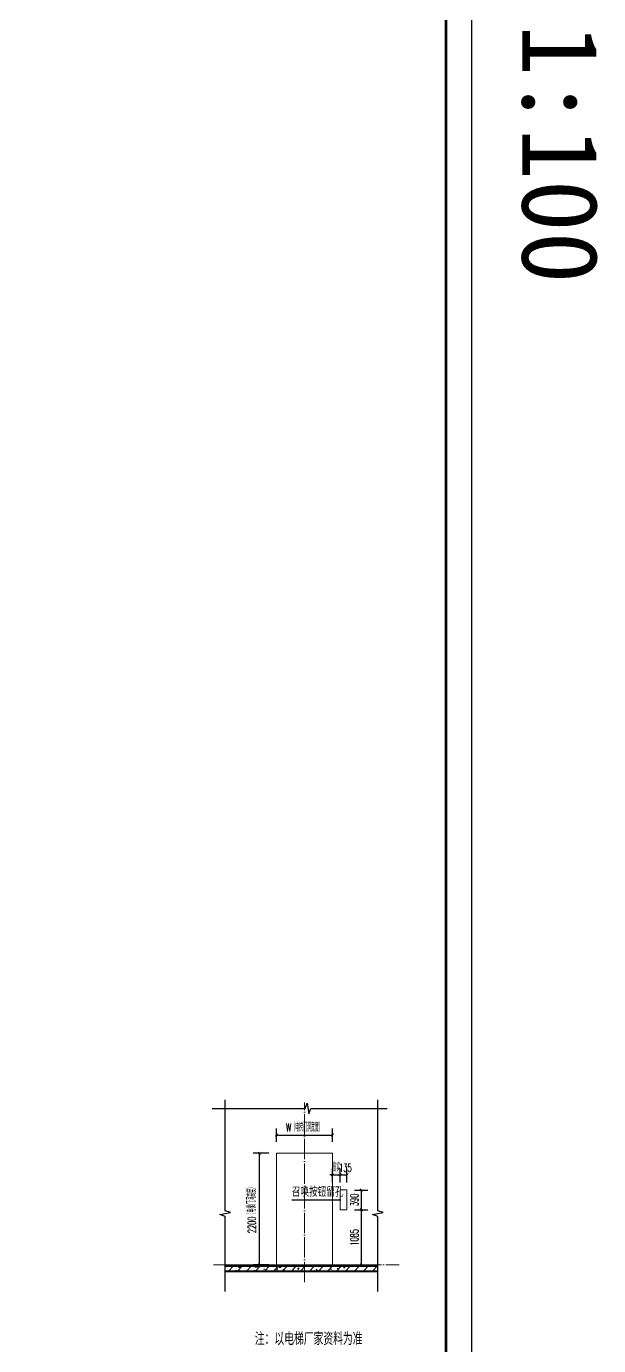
# Model space of a CAD drawing. Extents: x -518115 to 1124316, y -209821 to 1628073.
# Drawn here: x 968385 to 979630, y -99287 to -73330 of the extents above; entities that cross this region are included whole.
import ezdxf

# ---------------------------------------------------------------- set-up
doc = ezdxf.new("R2010")
doc.units = 0
doc.header["$LTSCALE"] = 1000
doc.header["$MEASUREMENT"] = 0
doc.linetypes.add('DOTE', pattern=[2.42, 2, -0.2, 0.02, -0.2])
for name, color, linetype in [('DIM_SYMB', 3, 'Continuous'), ('PUB_DIM', 3, 'Continuous'), ('PUB_TEXT', 4, 'Continuous'), ('图框', 140, 'Continuous'), ('细部尺寸', 31, 'Continuous')]:
    doc.layers.add(name, color=color, linetype=linetype)
for name, color, linetype, lineweight in [('DOTE', 19, 'DOTE', 9), ('PUB_HATCH', 8, 'Continuous', 9), ('WALL', 9, 'Continuous', 40), ('WINDOW', 144, 'Continuous', 15)]:
    doc.layers.add(name, color=color, linetype=linetype, lineweight=lineweight)
doc.layers.add('yichutu', color=7, linetype='Continuous', true_color=0xffffff, plot=False)
doc.styles.add('_HZTXT', font='txt.shx', dxfattribs={"width": 0.8, "bigfont": 'hztxt.shx'})
doc.styles.add('_TCH_DIM_T3', font='SIMPLEX.shx', dxfattribs={"width": 0.494118, "bigfont": 'GBCBIG.shx'})
doc.styles.add('_TCH_LABEL', font='')
doc.styles.get("Standard").update_dxf_attribs({"font": 'gbenor.shx', "bigfont": 'gbcbig.shx'})
doc.styles.get('_TCH_LABEL').set_extended_font_data('SimHei')
doc.dimstyles.new('_TCH_ARCH&&50', dxfattribs={"dimtxt": 157.5, "dimasz": 50, "dimexe": 125, "dimexo": 150, "dimgap": 58.75, "dimtad": 1, "dimdec": 0, "dimzin": 0, "dimdsep": 46, "dimtxsty": '_TCH_DIM_T3', "dimblk": 'ARCHTICK', "dimcen": 0.09, "dimclrt": 7, "dimazin": 0, "dimtfac": 1, "dimtdec": 0, "dimtix": 1, "dimtmove": 2, "dimatfit": 3, "dimldrblk": 'ARCHTICK', "dimfxl": 1, "dimtolj": 1, "dimtzin": 0, "dimarcsym": 0})

# ---------------------------------------------------------------- blocks, each defined once
blk = doc.blocks.new('A$C549D2611')
at = {"layer": '图框'}
blk.add_lwpolyline([(0, 0), (42050, 0), (42050, -29700), (0, -29700)], close=True, dxfattribs=at)
blk.add_lwpolyline([(0, 0), (42050, 0), (42050, -29700), (0, -29700)], close=True, dxfattribs=at)
at = {"layer": '图框', "const_width": 50}
blk.add_lwpolyline([(41550, -29200), (41550, -500), (1250, -500), (1250, -29200)], close=True, dxfattribs=at)
blk = doc.blocks.new('yct-841-594-84100-59399.9999999999-100-1000.0')
at = {"layer": 'yichutu', "color": 7, "true_color": 0xffffff}
blk.add_lwpolyline([(0, 0), (0, 59400), (84100, 59400), (84100, 0)], close=True, dxfattribs=at)
at = {"layer": 'yichutu', "color": 7, "true_color": 0xffffff, "style": '_TCH_LABEL'}
blk.add_text('A1 1:100', height=3000, dxfattribs=at).set_placement((0, 61400))
blk = doc.blocks.new('_ArchTick')
at = {"color": 0, "linetype": 'ByBlock', "const_width": 0.4}
blk.add_lwpolyline([(-0.5, -0.5), (0.5, 0.5)], dxfattribs=at)
blk = doc.blocks.new('*D191')
at = {"layer": 'Defpoints', "color": 0, "transparency": 16777216}
for p in [(973, 2287), (838, 1987), (973, 1987)]:
    blk.add_point(p, dxfattribs=at)
at = {"layer": 'PUB_DIM', "color": 0, "lineweight": -2, "transparency": 16777216}
for p, q in [((838, 2137), (838, 2412)), ((973, 2137), (973, 2412)), ((838, 2287), (973, 2287))]:
    blk.add_line(p, q, dxfattribs=at)
at = {"layer": 'PUB_DIM', "color": 0, "lineweight": -2, "transparency": 16777216, "xscale": 50, "yscale": 50, "zscale": 50, "rotation": 180}
blk.add_blockref('_ArchTick', (838, 2287), dxfattribs=at)
at = {"layer": 'PUB_DIM', "color": 0, "lineweight": -2, "transparency": 16777216, "xscale": 50, "yscale": 50, "zscale": 50}
blk.add_blockref('_ArchTick', (973, 2287), dxfattribs=at)
at = {"layer": 'PUB_DIM', "color": 7, "transparency": 16777216, "insert": (942, 2425), "char_height": 157.5, "attachment_point": 5, "style": '_TCH_DIM_T3'}
blk.add_mtext('\\A1;135', dxfattribs=at)
blk = doc.blocks.new('*D192')
at = {"layer": 'Defpoints', "color": 0, "transparency": 16777216}
for p in [(838, 2287), (688, 1987), (838, 1987)]:
    blk.add_point(p, dxfattribs=at)
at = {"layer": 'PUB_DIM', "color": 0, "lineweight": -2, "transparency": 16777216}
for p, q in [((688, 2137), (688, 2412)), ((838, 2137), (838, 2412)), ((688, 2287), (638, 2287)), ((688, 2287), (838, 2287)), ((838, 2287), (888, 2287))]:
    blk.add_line(p, q, dxfattribs=at)
at = {"layer": 'PUB_DIM', "color": 0, "lineweight": -2, "transparency": 16777216, "xscale": 50, "yscale": 50, "zscale": 50}
blk.add_blockref('_ArchTick', (688, 2287), dxfattribs=at)
at = {"layer": 'PUB_DIM', "color": 0, "lineweight": -2, "transparency": 16777216, "xscale": 50, "yscale": 50, "zscale": 50, "rotation": 180}
blk.add_blockref('_ArchTick', (838, 2287), dxfattribs=at)
at = {"layer": 'PUB_DIM', "color": 7, "transparency": 16777216, "insert": (763, 2430), "char_height": 157.5, "attachment_point": 5, "style": '_TCH_DIM_T3'}
blk.add_mtext('\\A1;按实', dxfattribs=at)
blk = doc.blocks.new('*D193')
at = {"layer": 'Defpoints', "color": 0, "transparency": 16777216}
for p in [(-748, 2712), (-412, 2712), (-412, 512)]:
    blk.add_point(p, dxfattribs=at)
at = {"layer": 'PUB_DIM', "color": 0, "lineweight": -2, "transparency": 16777216}
for p, q in [((-562, 2712), (-873, 2712)), ((-748, 512), (-748, 2712)), ((-562, 512), (-873, 512))]:
    blk.add_line(p, q, dxfattribs=at)
at = {"layer": 'PUB_DIM', "color": 0, "lineweight": -2, "transparency": 16777216, "xscale": 50, "yscale": 50, "zscale": 50}
for p, rotation in [((-748, 2712), 90), ((-748, 512), 270)]:
    blk.add_blockref('_ArchTick', p, dxfattribs=dict(at, rotation=rotation))
at = {"layer": 'PUB_DIM', "color": 7, "transparency": 16777216, "insert": (-893, 1612), "char_height": 157.5, "attachment_point": 5, "rotation": 90, "style": '_TCH_DIM_T3'}
blk.add_mtext('\\A1;2200（电梯门洞高度）', dxfattribs=at)
blk = doc.blocks.new('*D194')
at = {"layer": 'Defpoints', "color": 0, "transparency": 16777216}
for p in [(973, 1597), (1256, 1597), (973, 512)]:
    blk.add_point(p, dxfattribs=at)
at = {"layer": 'PUB_DIM', "color": 0, "lineweight": -2, "transparency": 16777216}
for p, q in [((1123, 1597), (1381, 1597)), ((1256, 512), (1256, 1597)), ((1123, 512), (1381, 512))]:
    blk.add_line(p, q, dxfattribs=at)
at = {"layer": 'PUB_DIM', "color": 0, "lineweight": -2, "transparency": 16777216, "xscale": 50, "yscale": 50, "zscale": 50}
for p, rotation in [((1256, 1597), 90), ((1256, 512), 270)]:
    blk.add_blockref('_ArchTick', p, dxfattribs=dict(at, rotation=rotation))
at = {"layer": 'PUB_DIM', "color": 7, "transparency": 16777216, "insert": (1118, 1055), "char_height": 157.5, "attachment_point": 5, "rotation": 90, "style": '_TCH_DIM_T3'}
blk.add_mtext('\\A1;1085', dxfattribs=at)
blk = doc.blocks.new('*D195')
at = {"layer": 'Defpoints', "color": 0, "transparency": 16777216}
for p in [(973, 1987), (1256, 1987), (973, 1597)]:
    blk.add_point(p, dxfattribs=at)
at = {"layer": 'PUB_DIM', "color": 0, "lineweight": -2, "transparency": 16777216}
for p, q in [((1123, 1987), (1381, 1987)), ((1256, 1597), (1256, 1987)), ((1123, 1597), (1381, 1597))]:
    blk.add_line(p, q, dxfattribs=at)
at = {"layer": 'PUB_DIM', "color": 0, "lineweight": -2, "transparency": 16777216, "xscale": 50, "yscale": 50, "zscale": 50}
for p, rotation in [((1256, 1987), 90), ((1256, 1597), 270)]:
    blk.add_blockref('_ArchTick', p, dxfattribs=dict(at, rotation=rotation))
at = {"layer": 'PUB_DIM', "color": 7, "transparency": 16777216, "insert": (1118, 1792), "char_height": 157.5, "attachment_point": 5, "rotation": 90, "style": '_TCH_DIM_T3'}
blk.add_mtext('\\A1;390', dxfattribs=at)
blk = doc.blocks.new('*D196')
at = {"layer": 'Defpoints', "color": 0, "transparency": 16777216}
for p in [(688, 3069), (-412, 2787), (688, 2787)]:
    blk.add_point(p, dxfattribs=at)
at = {"layer": 'PUB_DIM', "color": 0, "lineweight": -2, "transparency": 16777216}
for p, q in [((-412, 2937), (-412, 3194)), ((688, 2937), (688, 3194)), ((-412, 3069), (688, 3069))]:
    blk.add_line(p, q, dxfattribs=at)
at = {"layer": 'PUB_DIM', "color": 0, "lineweight": -2, "transparency": 16777216, "xscale": 50, "yscale": 50, "zscale": 50, "rotation": 180}
blk.add_blockref('_ArchTick', (-412, 3069), dxfattribs=at)
at = {"layer": 'PUB_DIM', "color": 0, "lineweight": -2, "transparency": 16777216, "xscale": 50, "yscale": 50, "zscale": 50}
blk.add_blockref('_ArchTick', (688, 3069), dxfattribs=at)
at = {"layer": 'PUB_DIM', "color": 7, "transparency": 16777216, "insert": (138, 3214), "char_height": 157.5, "attachment_point": 5, "style": '_TCH_DIM_T3'}
blk.add_mtext('\\A1;W（电梯门洞宽度）', dxfattribs=at)
blk = doc.blocks.new('A$C132A68F7')
at = {"layer": 'PUB_HATCH'}
h = blk.add_hatch(dxfattribs=at)
h.set_pattern_fill('钢筋混凝土', color=256, scale=50, style=0)
h.set_pattern_definition([(45, (-16191.43, -397114.54), (-88.388348, 88.388348), []), (50, (-16191.43, -397114.54), (358.6301, -31.37607), [37.5, -412.5]), (355, (-16191.43, -397114.54), (-69.37567, 376.09607), [30, -330]), (100.4514, (-16161.54, -397117.16), (289.2547, 344.71977), [31.8701, -350.57106]), (46.1842, (-16191.43, -397014.54), (533.6205, -82.7595), [56.25, -618.75]), (96.6356, (-16146.96, -397021.44), (467.33135, 487.05894), [47.80514, -525.8565]), (351.1842, (-16191.43, -397014.54), (467.331, 487.0593), [45, -495]), (21, (-16141.43, -397039.54), (298.45353, -201.30945), [37.5, -412.5]), (326, (-16141.43, -397039.54), (121.65767, 362.57502), [30, -330]), (71.4514, (-16116.56, -397056.32), (420.1113, 161.26525), [31.8701, -350.57106]), (37.5, (-16191.43, -397114.54), (6.079928, 166.446927), [0, -326, 0, -335, 0, -331.25]), (7.5, (-16191.43, -397114.54), (131.53477, 197.205856), [0, -191, 0, -318.5, 0, -126.25]), (327.5, (-16302.93, -397114.54), (266.91122, -11.277436), [0, -125, 0, -390, 0, -517.5]), (317.5, (-16352.93, -397114.54), (291.59308, 50.05249), [0, -162.5, 0, -259, 0, -367.5])])
h.paths.add_polyline_path([(-1418.2, 492.5), (-1418.2, 392.5), (1582.3, 392.5), (1582.3, 492.5)])
at = {"layer": 'DIM_SYMB'}
for points in [[(-1674.6, 3591.6), (150.8, 3591.6), (189, 3696.6), (226, 3486.6), (263.3, 3591.6), (1762.1, 3591.6)], [(-1418.2, -13.3), (-1418.2, 1467.4), (-1523.2, 1505.7), (-1313.2, 1542.7), (-1418.2, 1579.9), (-1418.2, 3760.7)], [(1582.3, -13.3), (1582.3, 1467.4), (1477.3, 1505.7), (1687.3, 1542.7), (1582.3, 1579.9), (1582.3, 3760.7)], [(-108.4, 1792.5), (485.5, 1792.5), (838, 1792.5)]]:
    blk.add_lwpolyline(points, dxfattribs=at)
at = {"layer": 'DIM_SYMB', "const_width": 20}
blk.add_lwpolyline([(828, 1792.5, 1), (848, 1792.5, 1)], format="xyb", close=True, dxfattribs=at)
at = {"layer": 'DOTE', "ltscale": 0.2}
for points in [[(138, 172.3), (138, 3706.8)], [(-1651.7, 512.5), (1996.7, 512.5)]]:
    blk.add_lwpolyline(points, dxfattribs=at)
at = {"layer": 'WALL'}
for points in [[(-1418.2, 492.5), (1582.3, 492.5)], [(-1418.2, 392.5), (1582.3, 392.5)]]:
    blk.add_lwpolyline(points, dxfattribs=at)
at = {"layer": 'WINDOW'}
for points in [[(-412, 512.5), (-412, 2712.5), (688, 2712.5), (688, 512.5)], [(838, 1597.5), (973, 1597.5), (973, 1987.5), (838, 1987.5)]]:
    blk.add_lwpolyline(points, close=True, dxfattribs=at)
at = {"layer": '细部尺寸'}
blk.add_lwpolyline([(-1418.2, 512.5), (1582.3, 512.5)], dxfattribs=at)
at = {"layer": 'DIM_SYMB', "style": '_HZTXT', "width": 0.7}
blk.add_text('注：以电梯厂家资料为准', height=250, dxfattribs=at).set_placement((-838.6, -1065.6))
at = {"layer": 'PUB_TEXT'}
blk.add_text('召唤按钮留孔', height=168.79, dxfattribs=at).set_placement((-108.4, 1856.2))
at = {"layer": 'PUB_DIM'}
for p1, p2, distance, text, picture, middle in [((-412, 2786.7), (688, 2786.7), 282.3, 'W（电梯门洞宽度）', '*D196', (138, 3214.3)), ((-412, 512.5), (-412, 2712.5), 336, '2200（电梯门洞高度）', '*D193', (-893.3, 1612.5)), ((688, 1987.5), (838, 1987.5), 300, '按实', '*D192', (763, 2430.2))]:
    dim = blk.add_aligned_dim(p1=p1, p2=p2, distance=distance, text=text, dimstyle='_TCH_ARCH&&50', dxfattribs=at)
    dim.commit()
    dim.dimension.update_dxf_attribs({"geometry": picture, "text_midpoint": middle})
dim = blk.add_linear_dim(base=(973, 2287.5), p1=(838, 1987.5), p2=(973, 1987.5), angle=0, dimstyle='_TCH_ARCH&&50', dxfattribs=at)
dim.commit()
dim.dimension.update_dxf_attribs({"geometry": '*D191', "text_midpoint": (941.5, 2425), "dimtype": 129})
for p1, p2, picture, middle in [((973, 1597.5), (973, 1987.5), '*D195', (1118.1, 1792.5)), ((973, 512.5), (973, 1597.5), '*D194', (1118.1, 1055))]:
    dim = blk.add_aligned_dim(p1=p1, p2=p2, distance=-282.6, dimstyle='_TCH_ARCH&&50', dxfattribs=at)
    dim.commit()
    dim.dimension.update_dxf_attribs({"geometry": picture, "text_midpoint": middle})

msp = doc.modelspace()

# ---------------------------------------------------------------- block references
at = {"rotation": 270}
msp.add_blockref('A$C549D2611', (977130.5, -70226.6), dxfattribs=at)
msp.add_blockref('A$C132A68F7', (973712.6, -98212.1))
at = {"layer": 'yichutu', "xscale": 0.5, "yscale": 0.5, "zscale": 0.5, "rotation": 270}
msp.add_blockref('yct-841-594-84100-59399.9999999999-100-1000.0', (947430.5, -70226.6), dxfattribs=at)

doc.saveas('drawing.dxf')
